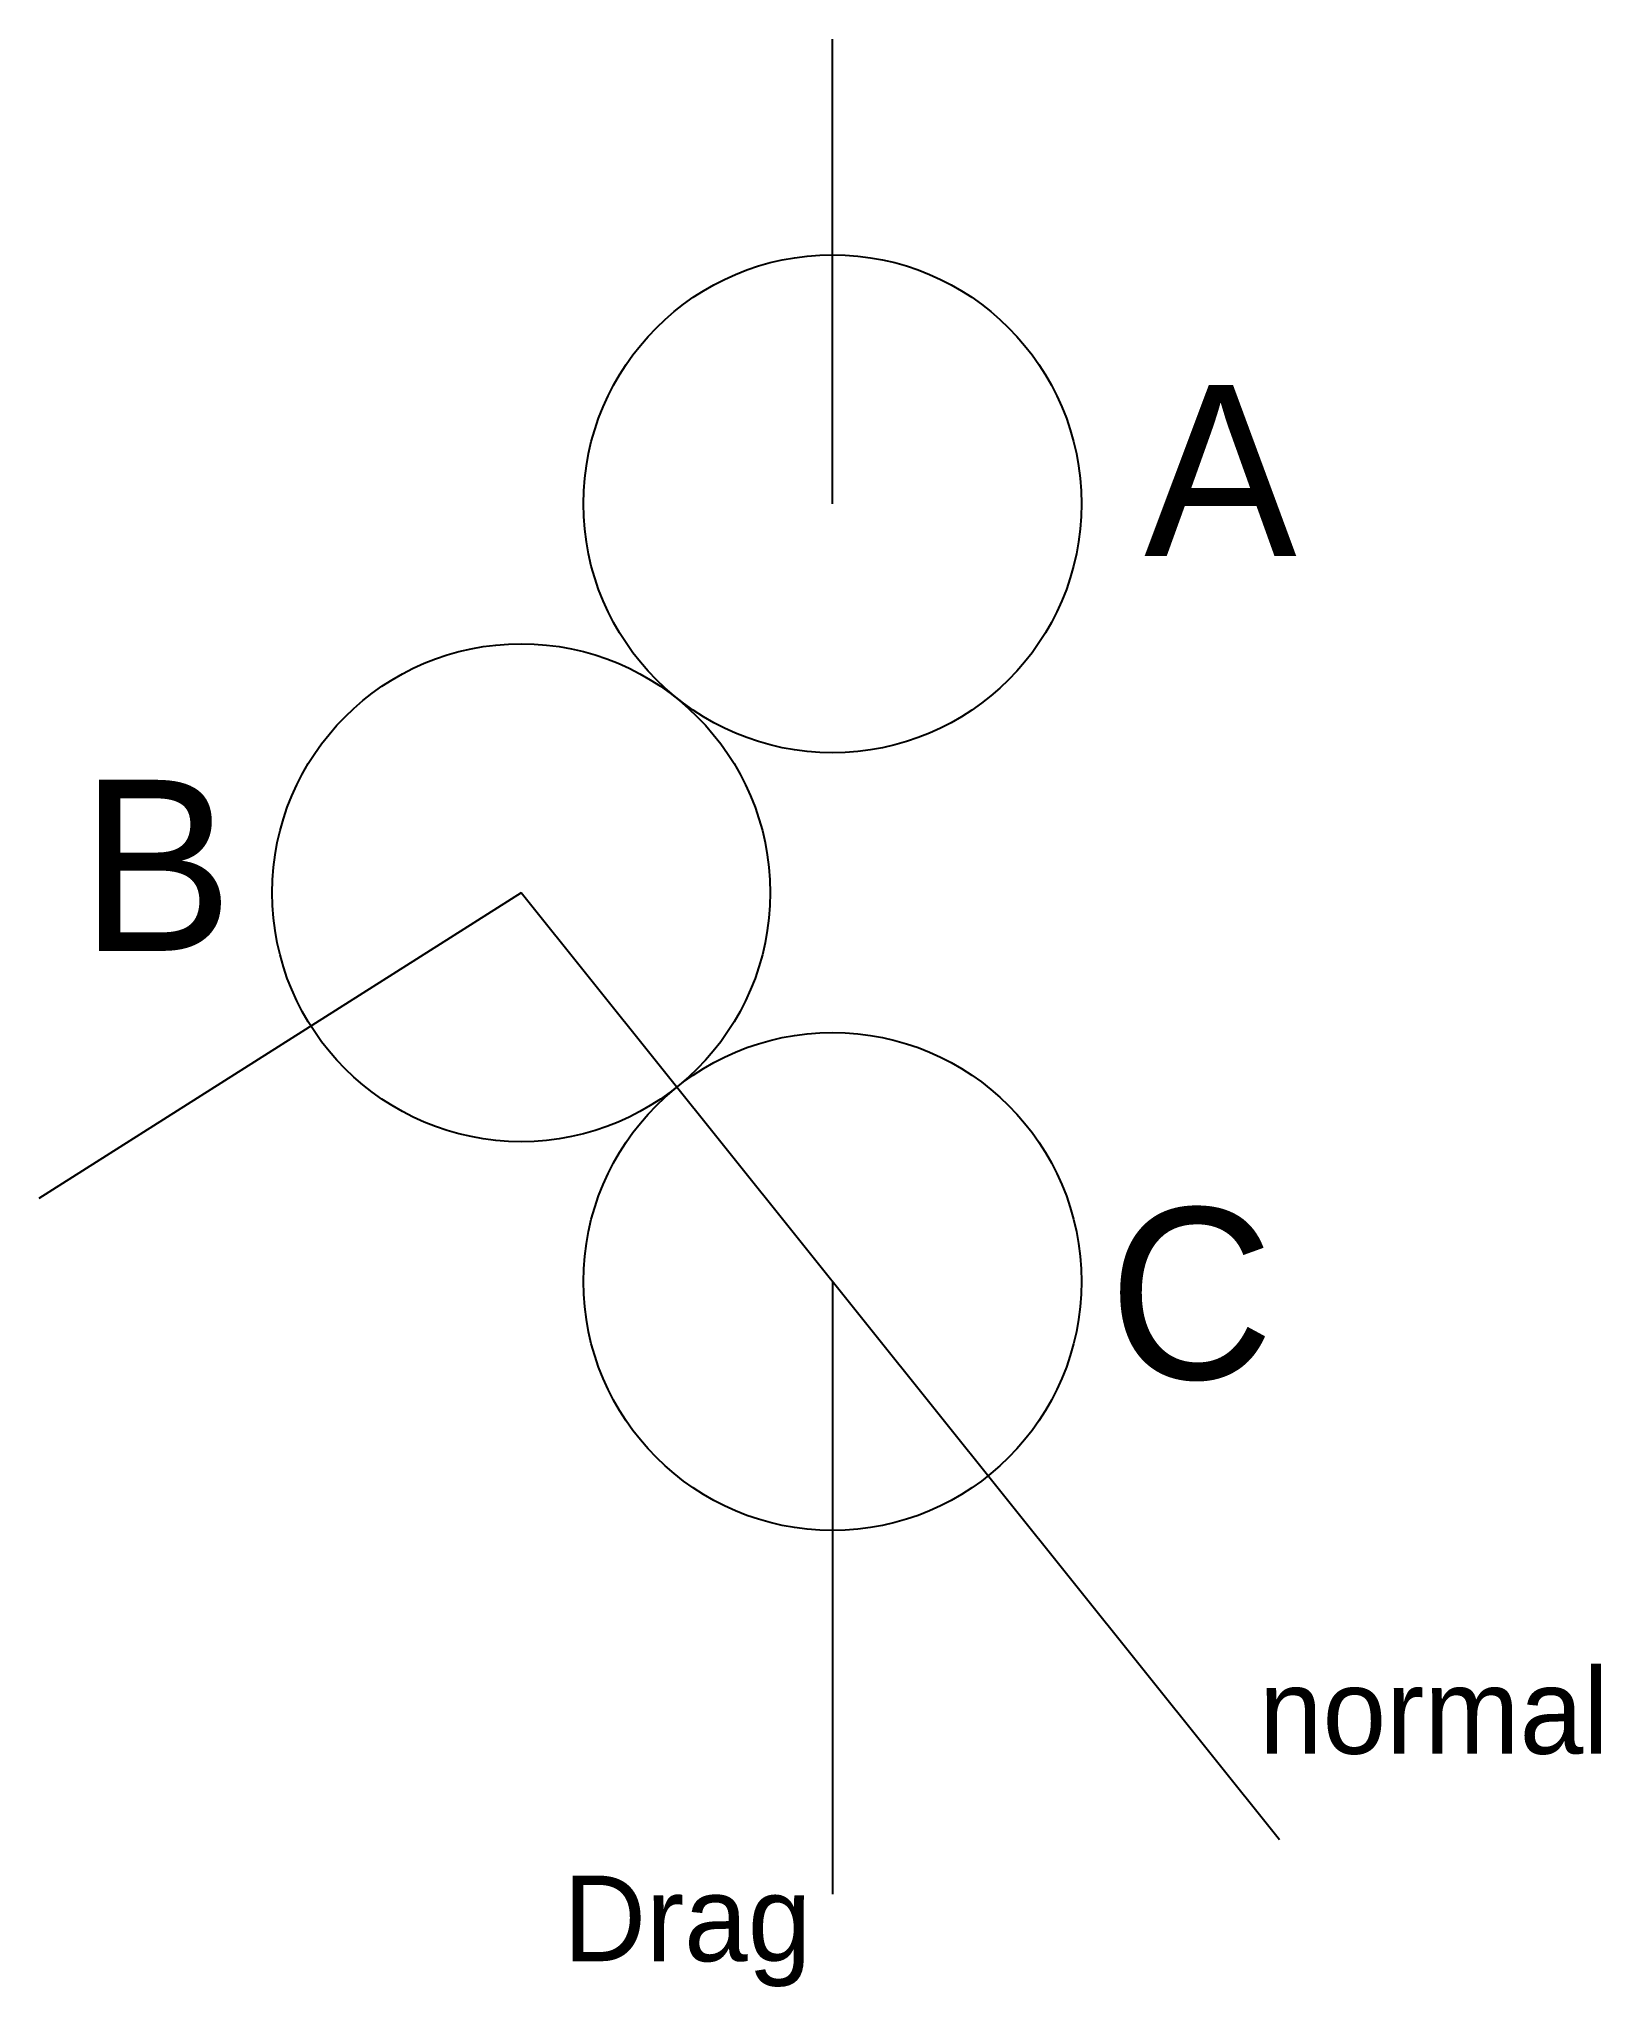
# Model space of a CAD drawing. Extents: x -1.46 to -0.55, y -1.41 to -0.27.
import ezdxf
from ezdxf.enums import TextEntityAlignment as Align

# ---------------------------------------------------------------- set-up
doc = ezdxf.new("R2010")
doc.units = 0
doc.header["$LTSCALE"] = 0.1
doc.linetypes.add('AUSGEZOGEN', pattern=[0])
doc.linetypes.add('VERDECKT', pattern=[0])
doc.layers.get('0').update_dxf_attribs({"linetype": 'AUSGEZOGEN'})

msp = doc.modelspace()

# ---------------------------------------------------------------- linework, layer by layer
at = {"color": 0}
for p, q in [((-1, -0.5455), (-1, -0.2739)), ((-1.1819, -0.7728), (-1.4637, -0.9515)), ((-0.7388, -1.3263), (-1.1819, -0.7728))]:
    msp.add_line(p, q, dxfattribs=at)
at = {"color": 0, "linetype": 'VERDECKT'}
msp.add_line((-1, -1), (-1, -1.3581), dxfattribs=at)
msp.add_circle((-1, -0.5455), 0.1455, dxfattribs=at)
at = {"color": 0}
for centre in [(-1.1819, -0.7728), (-1, -1)]:
    msp.add_circle(centre, 0.1455, dxfattribs=at)

# ---------------------------------------------------------------- texts
for s, height, p in [('A', 0.1, (-0.8179, -0.5761)), ('C', 0.1, (-0.8387, -1.057)), ('normal', 0.05, (-0.7508, -1.276))]:
    msp.add_text(s, height=height, dxfattribs=at).set_placement(p)
for s, height, p in [('B', 0.1, (-1.3503, -0.8068)), ('Drag', 0.05, (-1.0123, -1.3972))]:
    msp.add_text(s, height=height, dxfattribs=at).set_placement(p, align=Align.RIGHT)

doc.saveas('drawing.dxf')
